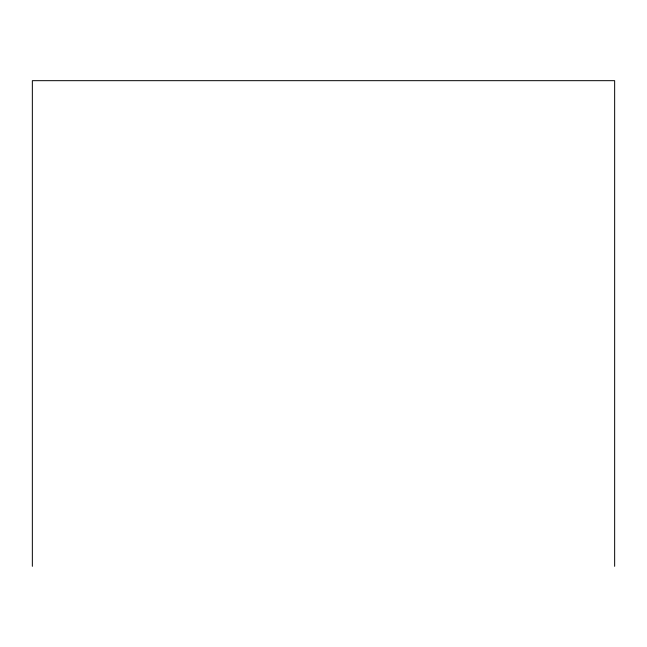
<?xml version="1.0" encoding="UTF-8"?>
<svg xmlns="http://www.w3.org/2000/svg" width="647" height="647" viewBox="0 0 647 647"><rect width="100%" height="100%" fill="white"/><g stroke="black" fill="none" stroke-linecap="round" stroke-linejoin="round"><path stroke-width="0.97" d="M614.65 566.327L614.65 80.673L32.35 80.673L32.35 566.327"/></g></svg>
